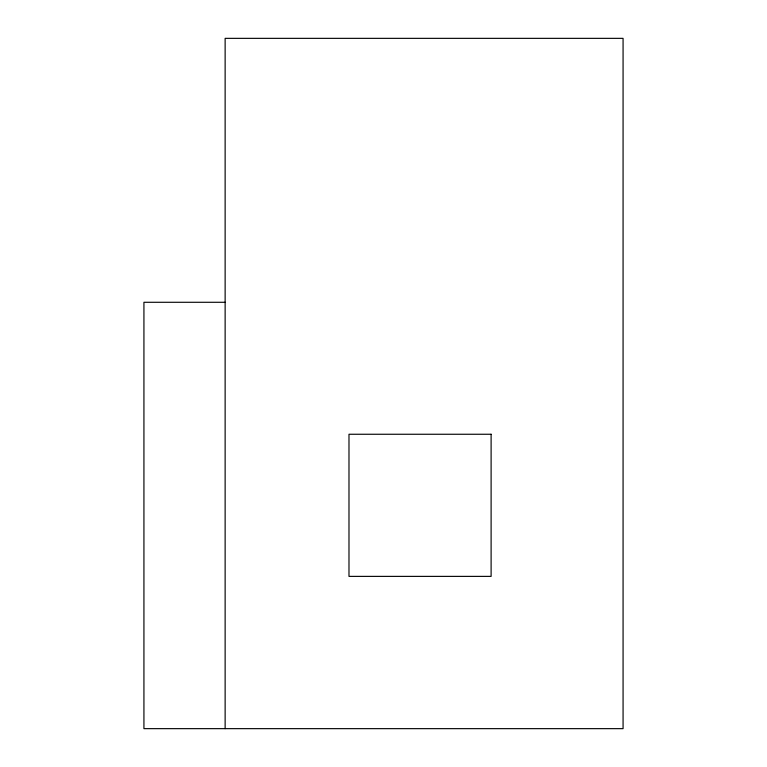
<?xml version="1.0" encoding="UTF-8"?>
<svg xmlns="http://www.w3.org/2000/svg" width="767" height="767" viewBox="0 0 767 767"><rect width="100%" height="100%" fill="white"/><g stroke="black" fill="none" stroke-linecap="round" stroke-linejoin="round"><path stroke-width="1.15" d="M225.134 302.284L143.928 302.284L143.928 728.65L623.072 728.65L623.072 38.35L225.134 38.35L225.134 728.65M491.11 434.256L348.985 434.256L348.985 576.381L491.11 576.381L491.11 434.256"/></g></svg>
